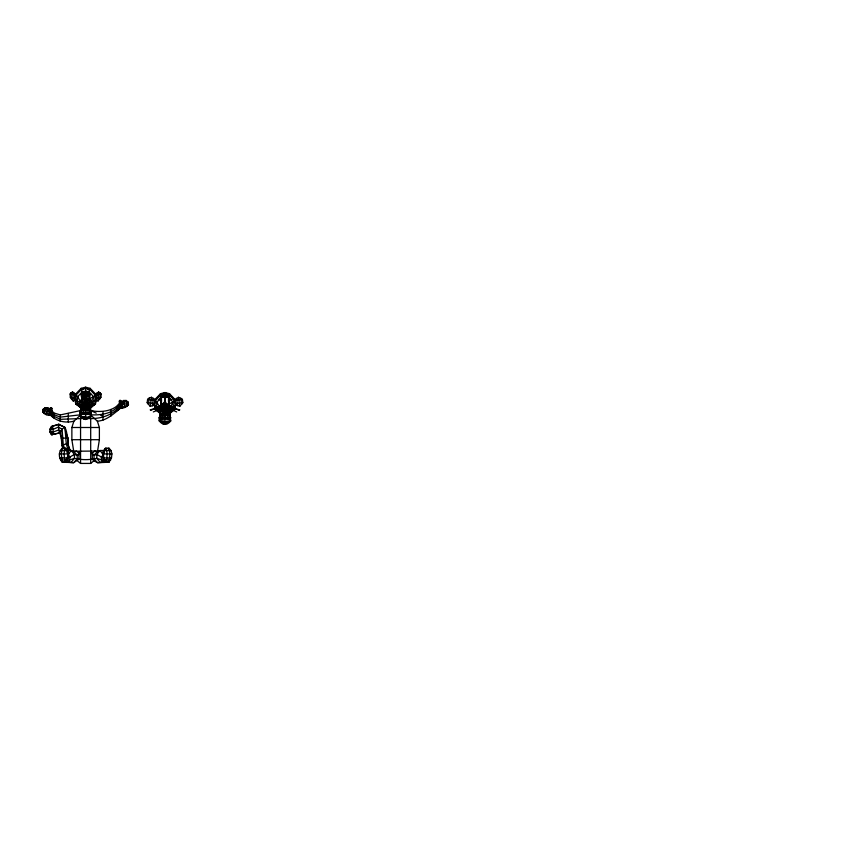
<?xml version="1.0" encoding="UTF-8"?>
<svg xmlns="http://www.w3.org/2000/svg" width="856" height="856" viewBox="0 0 856 856"><rect width="100%" height="100%" fill="white"/><g stroke="black" fill="none" stroke-linecap="round" stroke-linejoin="round"><path stroke-width="1.28" d="M80.753 407.938L77.853 404.449L77.136 401.143L77.682 396.628L82.069 392.059L85.621 391.139L84.701 398.821L85.193 402.759L83.449 403.572L82.444 405.637L83.449 407.317L85.193 408.141L87.804 407.317L88.81 405.637L87.804 403.572L86.06 402.759L82.208 402.705L81.063 400.522L85.621 391.139L89.184 392.059L93.572 396.628L94.107 401.143L93.39 404.449L90.501 407.938M60.166 432.729L51.499 434.741L49.862 431.98L49.862 429.231L51.499 426.47L58.54 424.298L65.002 427.422C68.416 434.645 66.618 442.563 69.732 449.721L68.02 444.574L68.127 438.112L66.169 433.66M172.805 398.971L175.052 399.485L175.737 405.209L174.335 409.789L172.762 409.81L170.419 407.745L172.933 401.978L175.052 399.485L178.53 397.28L182.392 399.345L182.842 402.684L179.76 406.375L175.758 404.728L175.052 399.485L169.499 393.707L164.994 392.54L160.489 393.707C161.902 398.736 162.49 404.867 158.339 408.804L158.67 411.051L160.661 414.379L164.127 415.995L169.328 414.379L171.318 411.051L171.649 408.804L168.728 404.214L164.245 402.823L161.27 404.214L158.339 408.804L158.67 411.051L162.822 410.998M83.449 405.637L79.298 405.69L78.966 403.454L81.898 398.864L84.872 397.473L89.356 398.864L89.955 401.603L87.804 403.572L85.193 403.829L85.151 402.769L84.755 410.634L81.299 409.018L79.298 405.69L78.966 403.454L81.063 400.522L84.701 398.821L86.542 398.821L86.499 410.634L89.955 409.018L92.288 404.824L92.288 403.454L85.621 391.139L86.542 399.624M165.871 406.108L164.994 396.489L161.431 397.419L157.055 401.978L156.509 406.504L157.226 409.81L160.842 414.165M67.25 452.642L68.298 450.491L71.23 450.491L74.087 451.7L76.452 451.026L79.116 453.38L78.838 459.287L73.659 462.689L63.066 462.154M48.985 414.775L48.985 415.438L51.221 407.67L51.103 410.602L51.702 410.73L51.927 408.333L51.221 407.67L50.301 408.012L49.627 410.602L47.487 407.734L45.133 407.691L43.164 409.254L42.8 411.95C44.726 414.743 48.931 416.326 52.077 414.636L52.441 411.939L51.702 410.73L51.007 411.105M95.465 397.195L95.679 394.124L98.643 391.93L101.158 393.995L100.922 397.323L98.001 401.025L95.316 399.367M96.471 400.415L96.996 392.958M98.001 401.025L98.643 391.93M99.735 399.078L100.184 392.701M79.833 415.706L73.873 421.205C65.484 423.292 56.657 421.409 50.461 415.224L51.274 409.211M86.895 418.434C98.686 419.365 110.863 416.198 119.177 407.392L118.802 404.695L120.247 404.289L120.033 400.426L121.606 403.893L120.953 400.779L120.033 400.426L119.316 401.09L119.54 403.497C112.671 411.565 100.505 412.571 90.693 410.57L90.319 408.023M45.133 407.691L44.18 413.619L42.8 411.276M165.914 415.385L165.871 415.995L165.871 405.337L150.174 409.853M81.502 407.52L81.202 412.506L79.843 412.506L79.843 415.535L81.106 416.754L85.643 417.3L90.148 416.754L91.41 415.535L90.008 407.499M169.467 413.084L170.783 420.885C167.776 425.282 162.223 425.282 159.216 420.885L159.216 417.867L160.575 416.412L160.768 414.058M80.56 414.796L60.337 417.118L53.768 414.572L51.242 410.548L51.221 407.67L49.969 408.933L51.788 409.286M68.651 453.937L68.213 457.971L65.805 462.154L62.167 462.154C58.604 458.506 58.219 451.722 62.167 448.223L65.805 448.223L67.774 450.588L68.651 453.937L59.332 453.937M111.483 457.971L111.922 453.937L111.045 450.588L109.076 448.223L105.449 448.223C101.5 451.722 101.885 458.506 105.449 462.154L109.076 462.154L111.483 457.971L103.041 457.971L96.824 454.418L94.042 455.328L92.138 453.38L94.791 451.026L97.167 451.7L100.024 450.491L102.955 450.491L104.004 452.642M83.107 412.506L83.407 409.81M164.127 406.108L164.994 396.489L168.557 397.419L172.933 401.978L173.479 406.504L172.762 409.81L169.146 414.165M84.755 410.634L75.788 404.043L74.889 399.848L75.574 394.124L81.117 388.356L85.621 387.18L90.137 388.356L95.679 394.124L96.364 399.848L95.465 404.043L90.254 408.344M124.901 406.771L124.901 407.435L123.767 400.501L121.627 403.369L123.767 400.501L126.121 400.458L128.079 402.01L128.453 404.706C126.528 407.51 122.322 409.082 119.177 407.392L120.61 406.975L120.792 407.98C113.794 413.609 106.829 420.531 97.37 421.205L91.421 415.706M160.372 413.705L155.161 409.393L154.251 405.209L154.947 399.485L160.489 393.707L162.747 393.707M154.947 399.485L154.23 404.728L152.432 405.765L150.228 406.375L147.157 402.684L147.606 399.345L149.212 398.051L151.459 397.28L154.947 399.485L159.548 406.611L158.339 410.185L160.661 414.379L162.822 412.678L162.822 408.933L160.436 405.883M148.345 404.428L149.212 398.051M150.228 406.375L151.459 397.28M152.432 405.765L153.438 398.318M80.871 410.324L80.56 412.539L80.935 408.023M164.074 415.385L164.127 415.995L164.127 405.337M51.167 410.58L51.392 409.189M72.717 451.262L97.573 451.026L99.382 439.706L99.382 427.497L97.37 421.205M106.347 462.154L107.182 453.937L106.347 448.223C102.399 451.722 102.784 458.506 106.347 462.154L106.347 460.068M109.076 462.154L109.921 453.937L109.076 448.223M84.359 418.434L60.337 419.312L53.768 416.209L52.077 414.636L44.405 412.913L42.8 411.95L43.164 409.254M86.37 398.126L90.137 388.356L89.131 389.127M167.177 410.998L171.318 411.051L171.649 408.804C167.498 404.867 168.097 398.736 169.499 393.707L167.252 393.707M169.552 405.883L167.177 408.933L162.822 408.933L161.805 410.334L162.822 412.678L165.433 413.491L167.177 412.678L168.183 410.334L165.433 408.109L161.581 408.066L160.008 411.287L161.581 413.919L164.309 415.192L168.407 413.919L169.98 410.259L168.407 408.066L165.433 408.109L165.465 409.168M168.675 414.486L174.335 409.789L175.202 405.808L174.549 400.373L169.274 394.884L164.994 393.771L160.714 394.884L155.45 400.373L154.797 405.808L155.653 409.789L157.675 410.816M51.221 407.67L50.879 409.093M87.387 398.864L89.356 398.864L90.554 393.493L87.654 395.322M169.927 398.843L168.696 404.214L172.933 401.978M159.676 418.991L159.216 420.885L160.479 421.141L165.015 421.687L170.783 420.885M85.611 417.14L81.106 416.754L81.106 414.39L79.843 412.506L81.245 407.499M169.124 412.881L169.445 416.412L170.783 417.867L169.52 418.787L165.015 419.173L160.479 418.787L159.216 417.867L160.532 413.084M62.167 448.223L61.332 453.937L62.167 462.154M160.618 412.849L159.901 415.16L162.779 415.16L162.48 417.867L170.783 417.867M73.68 451.026L71.872 439.706L71.872 427.497L73.873 421.205M95.679 394.124L91.078 401.261L92.288 404.824L89.955 409.018L87.804 407.317L87.804 403.572L83.449 403.572L82.208 402.705L80.635 405.937L82.208 408.558L84.937 409.842L84.937 408.558M170.847 408.558L171.649 410.185L169.328 414.379L167.177 412.678L167.177 408.933M50.547 429.231L51.499 426.47L59.257 424.298M120.247 403.872L118.802 404.695L120.15 403.369L120.033 400.426L120.889 401.796M104.325 450.588L105.449 448.223M78.966 404.824L80.175 401.261L77.682 396.628L72.61 391.93L71.069 392.701L70.096 393.995L70.331 397.323L71.519 399.078L73.252 401.025L75.938 399.367M88.885 414.497L90.083 411.062L89.752 407.52M119.968 408.141L117.475 410.602L117.475 405.69L120.15 403.369L119.466 402.053L120.011 403.315C114.629 413.512 101.115 415.438 90.693 414.796M52.441 426.47L50.804 429.231L50.804 431.98L52.441 434.741L53.393 431.98L52.441 426.47L52.441 428.31M86.306 408.558L86.306 409.842L89.045 408.558L90.618 404.899L89.045 402.705L86.306 401.432L82.208 402.705L84.006 402.705M78.153 454.943L80.56 451.026M121.606 403.893L123.767 400.501L119.54 403.497M79.843 415.535L83.653 418.851L85.611 419.504L90.148 416.754L90.148 414.39L91.41 412.506L90.083 411.062L90.083 412.506M158.563 400.415L161.206 396.617L164.994 395.493L168.782 396.617L171.435 400.415M105.449 462.154L103.234 462.401L101.425 459.865L101.425 457.329L103.234 454.793L100.024 450.491L96.824 454.418L96.824 458.345L100.024 462.283L108.177 462.154M101.425 457.329L103.394 454.782M66.875 450.588L64.906 448.223L64.061 453.937L64.906 462.154C68.587 458.484 68.266 452.482 65.805 448.223M127.073 405.712L128.453 404.032M156.573 399.206L160.607 394.295L164.994 393.022L169.392 394.295L173.426 399.206M97.167 451.7L94.042 455.328L94.042 459.009L97.584 462.689L105.053 462.401M96.364 399.848L91.078 402.384L93.39 404.449L94.973 404.428L95.829 400.448L95.177 395.012L89.901 389.534L85.621 388.421L81.341 389.534L76.077 395.012L75.424 400.448L76.28 404.428L77.853 404.449M122.376 403.7L123.917 401.978L126.207 401.625L128.079 402.684L128.453 404.706L124.612 406.514L119.177 407.392M175.737 405.209L170.44 407.745M79.843 412.506L81.202 411.062L82.358 414.497M165.015 419.173L169.445 416.412M79.116 453.38L77.211 455.328L77.211 459.009L73.659 462.689L68.298 462.283M79.49 405.701L81.299 409.018L83.449 407.317L83.449 403.572L85.193 403.829M81.106 414.39L82.358 413.298L88.885 413.298L90.148 414.39L81.106 414.39L83.653 414.39M160.479 418.787L161.731 417.685L168.258 417.685L169.52 418.787L169.52 421.141L165.015 423.891L163.025 423.239L160.479 421.141L160.479 418.787L163.025 418.787M91.41 415.535L87.601 418.851L83.653 418.851L83.107 418.22M76.505 460.121L80.56 463.428L90.693 463.428L94.749 460.121M168.493 394.488L169.499 393.707M59.77 457.971L68.213 457.971L74.429 454.418L77.211 455.328L74.087 451.7M65.859 449.165L69.229 448.041L70.513 451.155M91.592 405.573L93.39 404.449M170.954 410.923L172.762 409.81L170.751 410.206M169.52 421.141L164.973 423.474L162.48 423.581L167.519 423.581M89.324 398.864L93.572 396.628M85.643 419.087L90.148 416.754M93.325 405.123L95.465 404.043M170.291 411.854L174.335 409.789M87.804 405.637L91.945 405.69L91.945 404.385L89.955 401.603L86.499 399.987L81.299 401.603L79.298 404.385L83.449 404.974M86.584 410.013L90.19 408.333M150.667 410.452L164.074 404.182L165.914 404.182L179.332 410.452M153.331 411.929L165.679 406.782L176.668 411.929M162.822 408.933L164.566 408.109L164.523 409.168M165.957 415.374L169.552 413.683M88.885 413.298L85.643 414.786L82.358 413.298M84.872 398.126L84.872 397.473C80.443 393.846 87.772 397.869 80.689 393.493L81.898 398.864L83.856 398.864M122.269 408.194L121.081 403.005L123.917 401.978L121.606 405.166L118.802 405.37L120.247 404.952L120.792 407.98M126.849 405.166L128.453 404.706M119.787 401.025L120.6 400.865M50.654 408.109L51.467 408.269M86.542 398.821L90.19 400.522L92.288 403.454L90.618 404.899L86.06 405.327M165.871 405.337L169.328 406.964L171.318 409.735L165.433 410.687L158.67 409.735L160.661 406.964L162.95 406.964M50.461 415.224L50.461 414.561L53.768 417.846L53.768 412.934L51.103 410.602L53.768 412.934L60.337 414.925L80.56 410.57M60.53 432.772L51.499 434.741L50.547 431.98M121.081 403.005L121.68 402.876M88.81 405.637L86.06 405.947M168.183 410.998L161.805 410.998M119.316 401.09L120.953 400.779M119.466 402.053L121.284 401.699M95.615 394.969L101.158 393.995M95.391 398.308L100.922 397.323M175.159 400.33L182.392 399.345M175.619 403.658L182.842 402.684M86.06 407.467L87.804 407.317L86.06 407.317M91.078 401.261L94.107 401.143M170.44 406.611L173.479 406.504M86.06 402.759L89.045 402.705L87.248 402.705M82.123 389.127L81.117 388.356L81.341 389.534L83.481 389.534M87.761 389.534L89.901 389.534M82.829 393.696L88.414 393.696M82.144 394.402L84.466 394.402M86.788 394.402L89.11 394.402M160.714 394.884L163.924 394.884M166.064 394.884L169.274 394.884M161.431 397.419L164.994 397.419L164.994 392.54M166.182 397.419L168.557 397.419M163.229 404.214L161.27 404.214L160.061 398.843M87.804 404.974L88.81 404.974M86.092 405.327L82.444 404.974M86.092 405.947L82.444 405.637M167.048 406.964L179.824 409.853M86.092 407.467L83.449 407.317L85.151 407.317L85.151 408.119M82.208 408.558L84.006 408.558M87.248 408.558L89.045 408.558M86.349 409.842L80.528 409.81L80.528 411.725M161.805 410.334L162.822 410.334M167.177 410.334L168.183 410.334M84.712 410.634L86.499 410.634M81.47 412.506L91.41 412.506M51.007 412.613L52.441 412.613L47.005 411.725L43.164 409.917L45.036 408.868L51.702 410.73M161.581 413.919L164.277 413.919L164.277 415.171M166.62 413.919L168.407 413.919M87.601 414.39L90.148 414.39M170.055 418.038L170.087 415.16L167.22 415.16L167.519 417.867M159.216 417.867L160.575 417.867M166.974 418.787L169.52 418.787M85.611 419.504L85.611 414.39M65.002 427.422L58.54 424.298L58.679 429.947L61.172 437.127M71.872 427.497L99.382 427.497M49.862 429.231L53.393 429.231L58.262 427.123L62.092 429.198L63.258 444.574L64.628 448.694M49.862 431.98L53.393 431.98L58.679 429.947L60.594 430.985L61.964 445.227L63.109 448.929M68.127 438.112L61.225 438.165L62.413 438.219M71.872 439.706L99.382 439.706M68.02 444.574L66.147 443.922L61.964 445.227L63.044 445.869M60.198 450.588L67.774 450.588M103.48 450.588L111.045 450.588M102.602 453.937L111.922 453.937M60.53 460.068L69.818 459.865L74.429 458.345C81.695 460.068 89.559 460.068 96.824 458.345L101.425 459.865L110.724 460.068M102.955 462.283L97.584 462.689L93.893 460.817L92.416 459.287L92.138 453.38M66.201 462.401L71.23 462.283L74.429 458.345L74.429 454.418L71.23 450.491L68.009 454.793L69.818 457.329L69.818 459.865L68.009 462.401L65.805 462.154M155.653 409.789L159.248 410.206M162.822 412.678L167.177 412.678L165.465 412.678L165.465 413.469M160.479 421.141L164.973 421.526M147.606 399.345L154.829 400.33M147.157 402.684L154.38 403.658M70.096 393.995L75.628 394.969M70.331 397.323L75.863 398.308M50.301 408.012L51.927 408.333M97.573 451.026L98.536 451.262M42.8 411.95L44.405 412.41M90.383 410.324L90.693 412.539L90.693 410.57L93.154 411.351M159.548 407.745L154.251 405.209M80.175 402.384L74.889 399.848M160.575 416.412L164.973 419.173M90.693 410.57L96.279 413.159M100.751 415.246L102.988 416.284M160.436 413.683L164.042 415.374M155.161 409.393L158.36 411.03M75.788 404.043L80.336 406.493M157.226 409.81L159.944 411.479M160.489 393.707L161.495 394.488M108.177 448.223L109.493 449.796M67.859 454.782L69.818 457.329M48.567 409.435L47.487 407.734L46.342 414.679L46.342 414.004M90.693 451.026L93.101 454.943M83.599 395.322L81.341 389.534M68.352 449.775C64.735 442.841 66.597 434.784 64.296 427.422L62.092 429.198L59.824 432.772L59.535 430.889M169.381 412.849L170.087 415.16M127.073 406.375L126.121 400.458L126.485 401.978M62.253 445.869L62.937 448.18M120.375 401.86L120.033 400.426M180.787 398.051L181.654 404.428M178.53 397.28L179.76 406.375M176.55 398.318L177.566 405.765M120.011 403.315L120.247 405.37M88.147 412.506L87.847 409.81L90.715 409.81L90.715 411.725M61.514 438.219L62.007 443.322M75.574 394.124L75.788 397.195M74.258 392.958L74.782 400.415M72.61 391.93L73.252 401.025M71.069 392.701L71.519 399.078M168.258 417.685L168.258 418.894M166.974 421.141L166.974 423.239M165.743 402.823L165.743 403.486M165.679 406.782L165.679 408.066M165.722 413.919L165.722 415.171M165.015 415.16L164.973 417.867M164.973 418.787L164.973 424.416M164.523 412.678L164.523 413.469M164.245 402.823L164.245 403.486M164.309 406.782L164.309 407.392M163.025 421.141L163.025 423.239M161.731 417.685L161.731 418.894M128.079 402.01L126.485 403.647L121.606 405.166L121.606 404.556M110.916 409.489L110.916 416.07M102.988 411.618L102.988 420.168M90.693 416.134L90.693 463.428M89.184 394.349L89.184 392.059L82.069 392.059L82.069 394.349M86.306 401.432L86.306 402.031M86.092 402.769L86.092 403.818M86.092 407.317L86.092 408.119M85.621 387.18L85.621 392.059M85.611 410.709L85.643 412.506M84.937 401.432L84.937 402.031M84.701 398.821L84.701 399.624M84.755 399.987L84.755 400.758M80.56 416.134L80.56 463.428M68.266 413.427L68.266 421.976M64.906 460.068L64.906 462.154M60.337 414.925L60.337 421.505M87.184 395.622C88.393 398.885 89.548 393.129 87.184 395.622M88.125 395.718L88.799 395.9L88.125 395.718M82.444 395.526C83.267 398.917 85.097 393.343 82.444 395.526M50.172 410.249L47.487 407.734L50.172 410.249M49.648 411.8L47.337 409.211L49.648 412.41L49.648 411.8"/></g></svg>
